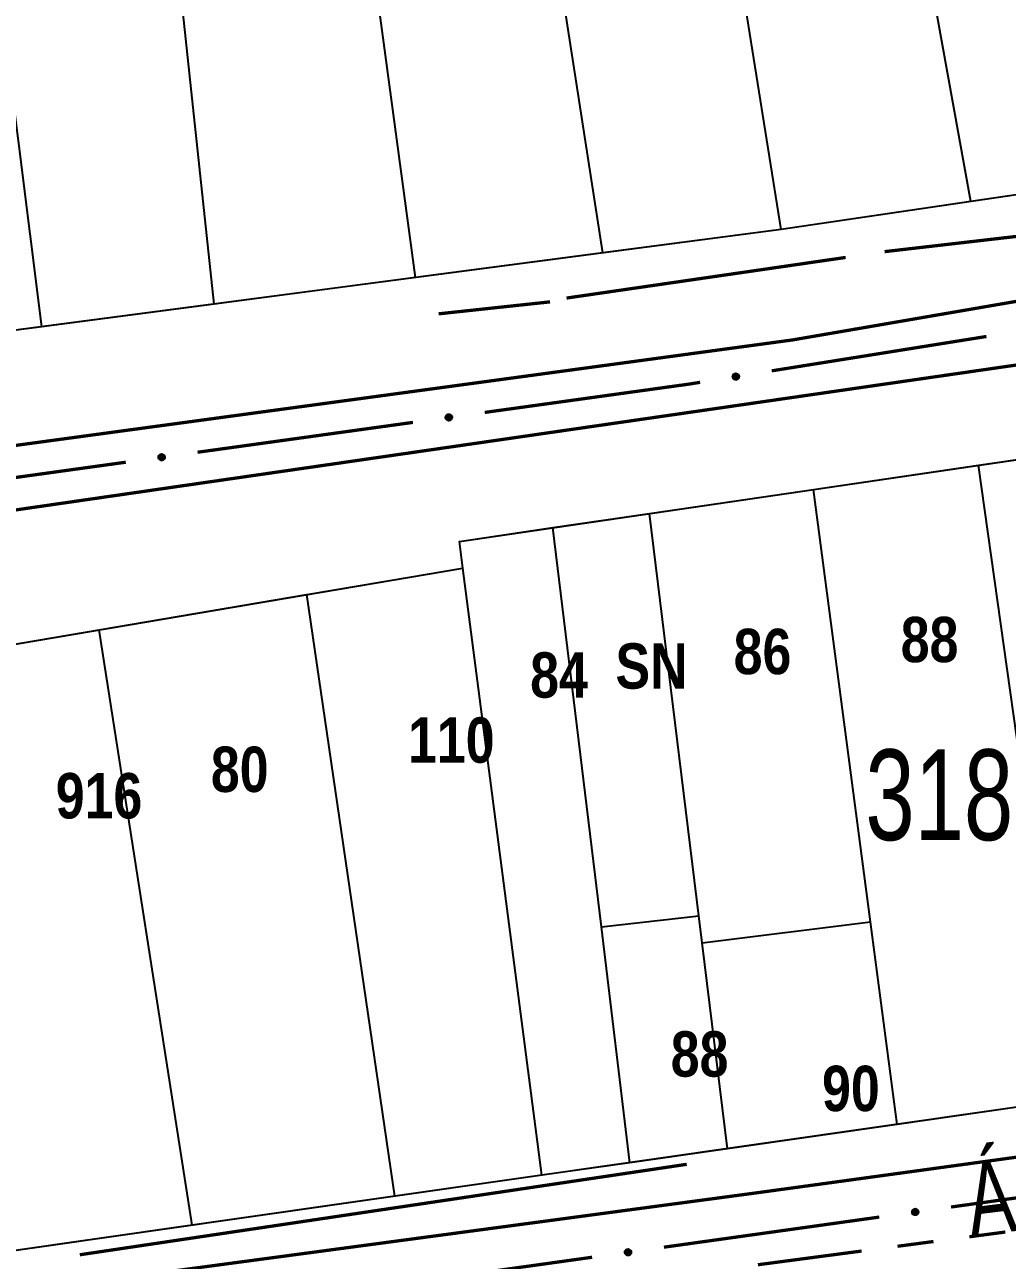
# Model space of a CAD drawing. Extents: x 203591 to 208218, y 4854879 to 4857795.
# Drawn here: x 204800.8 to 204855, y 4855881.5 to 4855949.7 of the extents above; entities that cross this region are included whole.
import ezdxf
from ezdxf.enums import TextEntityAlignment as Align

# ---------------------------------------------------------------- set-up
doc = ezdxf.new("R2010")
doc.units = 0
doc.header["$LTSCALE"] = 1.5
doc.header["$MEASUREMENT"] = 0
for name, pattern in [('PHANTOMX2', [5, 2.5, -0.5, 0.5, -0.5, 0.5, -0.5]), ('TRACO_05', [11, 7, -1, 0.5, -1, 0.5, -1]), ('TRACO_25', [8, 3, -1, 1, -1, 1, -1])]:
    doc.linetypes.add(name, pattern=pattern)
for name, color, linetype in [('CD-MALHA-LOTES', 40, 'CONTINUOUS'), ('CD_TXT_QUADRA', 7, 'CONTINUOUS'), ('HD-VALAS-DRENOS', 170, 'CONTINUOUS'), ('RU-QUADRAS', 210, 'CONTINUOUS'), ('SV-EIXO-RUA-N-PAV', 6, 'CONTINUOUS'), ('SV-RUA-NAO-PAV-S-GUIA-C-GUIA', 7, 'PHANTOMX2'), ('SV-TXT-RUA-N-PAV-S-GUIA-C-GUIA', 7, 'CONTINUOUS'), ('Th_NmrPorta', 7, 'CONTINUOUS')]:
    doc.layers.add(name, color=color, linetype=linetype)
doc.styles.add('ARIAL', font='ARIAL.TTF')
doc.styles.get("Standard").update_dxf_attribs({"font": 'swisscbo.ttf'})

msp = doc.modelspace()

# ---------------------------------------------------------------- linework, layer by layer
at = {"layer": 'CD-MALHA-LOTES', "linetype": 'Continuous', "flags": 128}
for points in [[(204852.98, 4855939.92), (204847.33, 4855971.26)], [(204842.53, 4855938.38), (204837.5, 4855969.81)], [(204832.69, 4855937.09), (204827.82, 4855968.38)], [(204822.35, 4855935.73), (204818.13, 4855966.95)], [(204811.24, 4855934.27), (204807.9, 4855965.44)], [(204801.72, 4855933.02), (204797.83, 4855963.96)], [(204862.26, 4855941.29), (204852.98, 4855939.92)], [(204852.98, 4855939.92), (204842.53, 4855938.38)], [(204842.53, 4855938.38), (204832.69, 4855937.09)], [(204832.69, 4855937.09), (204822.35, 4855935.73)], [(204822.35, 4855935.73), (204811.24, 4855934.27)], [(204811.24, 4855934.27), (204801.72, 4855933.02)], [(204801.72, 4855933.02), (204792.49, 4855931.81)], [(204853.42, 4855925.38), (204864.78, 4855927.04)], [(204844.31, 4855924.04), (204853.42, 4855925.38)], [(204858.34, 4855890.37), (204853.42, 4855925.38)], [(204835.26, 4855922.72), (204844.31, 4855924.04)], [(204847.45, 4855900.19), (204844.31, 4855924.04)], [(204829.93, 4855921.94), (204835.26, 4855922.72)], [(204837.98, 4855900.53), (204835.26, 4855922.72)], [(204824.77, 4855921.18), (204829.93, 4855921.94)], [(204832.6, 4855899.92), (204829.93, 4855921.94)], [(204824.96, 4855919.7), (204824.77, 4855921.18)], [(204816.34, 4855918.24), (204824.96, 4855919.7)], [(204829.31, 4855886.22), (204824.96, 4855919.7)], [(204804.88, 4855916.3), (204816.34, 4855918.24)], [(204821.2, 4855885.06), (204816.34, 4855918.24)], [(204794.71, 4855914.58), (204804.88, 4855916.3)], [(204810.02, 4855883.46), (204804.88, 4855916.3)], [(204832.6, 4855899.92), (204837.98, 4855900.53)], [(204838.17, 4855899.04), (204837.98, 4855900.53)], [(204834.18, 4855886.91), (204832.6, 4855899.92)], [(204838.17, 4855899.04), (204847.45, 4855900.19)], [(204848.92, 4855889.02), (204847.45, 4855900.19)], [(204839.56, 4855887.68), (204838.17, 4855899.04)], [(204858.34, 4855890.37), (204848.92, 4855889.02)], [(204848.92, 4855889.02), (204839.56, 4855887.68)], [(204839.56, 4855887.68), (204834.18, 4855886.91)], [(204834.18, 4855886.91), (204829.31, 4855886.22)], [(204829.31, 4855886.22), (204821.2, 4855885.06)], [(204821.2, 4855885.06), (204810.02, 4855883.46)], [(204810.02, 4855883.46), (204799.63, 4855881.97)]]:
    msp.add_lwpolyline(points, dxfattribs=at)
at = {"layer": 'HD-VALAS-DRENOS', "linetype": 'TRACO_05', "const_width": 0.18, "flags": 128}
for points in [[(204848.23, 4855937.16), (204856.81, 4855938.15)], [(204830.68, 4855934.6), (204846.08, 4855936.84)], [(204823.62, 4855933.73), (204829.77, 4855934.39)], [(204837.31, 4855886.82), (204803.82, 4855881.83)]]:
    msp.add_lwpolyline(points, dxfattribs=at)
at = {"layer": 'RU-QUADRAS', "color": 6, "linetype": 'Continuous'}
msp.add_lwpolyline([(204650.01, 4856029.37), (204688.4, 4856031.22), (204688.33, 4856032.71), (204773.85, 4856034.29), (204811.13, 4856035.93), (204812.98, 4856034.23), (204817.29, 4856034.54), (204818.82, 4856036.49), (204820.96, 4856036.82, -0.011408585), (204875.31, 4856040.7), (204879.12, 4856038.42), (204918.32, 4855949.55), (204842.53, 4855938.38), (204731.14, 4855923.75), (204746.25, 4855945.01), (204746.61, 4855948.01), (204723.59, 4855915.31), (204643.62, 4855905.6)], format="xyb", dxfattribs=at)
msp.add_lwpolyline([(204754.9, 4855910.33), (204794.27, 4855917.22), (204794.71, 4855914.58), (204824.96, 4855919.7), (204824.77, 4855921.18), (204922.79, 4855935.55), (204925.16, 4855920.16), (204926.9, 4855920.45), (204929.61, 4855900.58), (204759.59, 4855876.24)], close=True, dxfattribs=at)
at = {"layer": 'SV-EIXO-RUA-N-PAV', "const_width": 0.18, "flags": 128}
for points in [[(204841.999973, 4855930.584615), (204853.849172, 4855932.481053)], [(204826.165892, 4855928.291437), (204837.061718, 4855929.801725)], [(204837.061718, 4855929.801725), (204837.41, 4855929.85)], [(204837.41, 4855929.85), (204838.05024, 4855929.952469)], [(204810.317417, 4855926.094655), (204822.203773, 4855927.742242)], [(204794.468942, 4855923.897873), (204806.355298, 4855925.545459)], [(204863.780564, 4855886.125641), (204851.896234, 4855884.463503)], [(204847.93479, 4855883.909458), (204836.05046, 4855882.24732)], [(204832.089017, 4855881.693274), (204820.204687, 4855880.031136)]]:
    msp.add_lwpolyline(points, dxfattribs=at)
at = {"layer": 'SV-EIXO-RUA-N-PAV', "flags": 128}
for points in [[(204839.865835, 4855930.354532), (204839.893954, 4855930.394549), (204839.926304, 4855930.423192), (204839.960162, 4855930.439315), (204839.993796, 4855930.445761), (204840.028948, 4855930.448481), (204840.064993, 4855930.443403), (204840.103751, 4855930.428907), (204840.144091, 4855930.400981), (204840.171255, 4855930.365913), (204840.188838, 4855930.333565), (204840.197579, 4855930.298881), (204840.199649, 4855930.264688), (204840.193136, 4855930.227421), (204840.178062, 4855930.188286), (204840.149, 4855930.148402), (204840.117092, 4855930.12054), (204840.083934, 4855930.105804), (204840.049009, 4855930.097237), (204840.013088, 4855930.094891), (204839.977734, 4855930.100079), (204839.938359, 4855930.115328), (204839.899374, 4855930.144534), (204839.871221, 4855930.176041), (204839.856024, 4855930.208983), (204839.848364, 4855930.243557), (204839.845207, 4855930.278781), (204839.848803, 4855930.315227), (204839.865835, 4855930.354532)], [(204824.027399, 4855928.10615), (204824.056351, 4855928.145569), (204824.089294, 4855928.173526), (204824.123482, 4855928.188936), (204824.157244, 4855928.194676), (204824.192445, 4855928.196658), (204824.228376, 4855928.190826), (204824.266822, 4855928.17552), (204824.306568, 4855928.146754), (204824.33299, 4855928.111125), (204824.349891, 4855928.078415), (204824.357903, 4855928.043555), (204824.359255, 4855928.009327), (204824.351963, 4855927.972204), (204824.336071, 4855927.933395), (204824.306179, 4855927.894129), (204824.273694, 4855927.866941), (204824.240235, 4855927.852904), (204824.205138, 4855927.845071), (204824.169176, 4855927.843478), (204824.133938, 4855927.849407), (204824.094892, 4855927.865478), (204824.056527, 4855927.895495), (204824.029041, 4855927.927585), (204824.014538, 4855927.960838), (204824.007604, 4855927.995565), (204824.005187, 4855928.030847), (204824.009546, 4855928.06721), (204824.027399, 4855928.10615)], [(204808.178924, 4855925.909368), (204808.207876, 4855925.948786), (204808.240819, 4855925.976744), (204808.275008, 4855925.992154), (204808.308769, 4855925.997894), (204808.34397, 4855925.999876), (204808.379901, 4855925.994044), (204808.418347, 4855925.978738), (204808.458093, 4855925.949972), (204808.484515, 4855925.914343), (204808.501416, 4855925.881633), (204808.509428, 4855925.846773), (204808.510781, 4855925.812545), (204808.503488, 4855925.775422), (204808.487596, 4855925.736612), (204808.457704, 4855925.697346), (204808.42522, 4855925.670159), (204808.39176, 4855925.656122), (204808.356663, 4855925.648289), (204808.320701, 4855925.646696), (204808.285464, 4855925.652624), (204808.246417, 4855925.668696), (204808.208053, 4855925.698712), (204808.180566, 4855925.730803), (204808.166063, 4855925.764056), (204808.15913, 4855925.798783), (204808.156713, 4855925.834065), (204808.161071, 4855925.870428), (204808.178924, 4855925.909368)], [(204850.073055, 4855884.097362), (204850.044151, 4855884.057909), (204850.011242, 4855884.029911), (204849.977073, 4855884.014459), (204849.943318, 4855884.008678), (204849.908119, 4855884.006653), (204849.872181, 4855884.012441), (204849.833717, 4855884.0277), (204849.793936, 4855884.056417), (204849.76747, 4855884.092014), (204849.750529, 4855884.124703), (204849.742474, 4855884.159553), (204849.74108, 4855884.19378), (204849.748327, 4855884.230911), (204849.764171, 4855884.26974), (204849.794015, 4855884.309043), (204849.826467, 4855884.33627), (204849.859909, 4855884.350348), (204849.894996, 4855884.358224), (204849.930956, 4855884.35986), (204849.966201, 4855884.353976), (204850.005267, 4855884.337952), (204850.043668, 4855884.307982), (204850.071194, 4855884.275926), (204850.085738, 4855884.24269), (204850.092714, 4855884.207972), (204850.095174, 4855884.172692), (204850.09086, 4855884.136324), (204850.073055, 4855884.097362)], [(204834.227282, 4855881.881179), (204834.198378, 4855881.841725), (204834.165469, 4855881.813727), (204834.1313, 4855881.798275), (204834.097545, 4855881.792494), (204834.062346, 4855881.790469), (204834.026408, 4855881.796257), (204833.987944, 4855881.811516), (204833.948163, 4855881.840233), (204833.921697, 4855881.87583), (204833.904756, 4855881.908519), (204833.896701, 4855881.943369), (204833.895307, 4855881.977596), (204833.902554, 4855882.014728), (204833.918398, 4855882.053557), (204833.948242, 4855882.092859), (204833.980693, 4855882.120086), (204834.014136, 4855882.134164), (204834.049223, 4855882.14204), (204834.085183, 4855882.143677), (204834.120428, 4855882.137792), (204834.159494, 4855882.121769), (204834.197895, 4855882.091799), (204834.225421, 4855882.059742), (204834.239964, 4855882.026506), (204834.246941, 4855881.991788), (204834.249401, 4855881.956509), (204834.245087, 4855881.920141), (204834.227282, 4855881.881179)]]:
    msp.add_lwpolyline(points, close=True, dxfattribs=at)
for points in [[(204839.845207, 4855930.278781), (204840.171255, 4855930.365913)], [(204839.848364, 4855930.243557), (204840.188838, 4855930.333565)], [(204839.848803, 4855930.315227), (204840.144091, 4855930.400981)], [(204839.850352, 4855930.262849), (204840.174852, 4855930.350714)], [(204839.851698, 4855930.297612), (204840.153077, 4855930.383158)], [(204839.854827, 4855930.226254), (204840.191885, 4855930.313365)], [(204839.856024, 4855930.208983), (204840.197579, 4855930.298881)], [(204839.858433, 4855930.333237), (204840.120738, 4855930.412529)], [(204839.865835, 4855930.354532), (204840.103751, 4855930.428907)], [(204839.867171, 4855930.192301), (204840.195713, 4855930.280812)], [(204839.871221, 4855930.176041), (204840.199649, 4855930.264688)], [(204839.882037, 4855930.375707), (204840.077136, 4855930.43457)], [(204839.887599, 4855930.159641), (204840.191888, 4855930.244271)], [(204839.893954, 4855930.394549), (204840.064993, 4855930.443403)], [(204839.899374, 4855930.144534), (204840.193136, 4855930.227421)], [(204839.912325, 4855930.410956), (204840.038385, 4855930.443569)], [(204839.922416, 4855930.132048), (204840.182674, 4855930.206867)], [(204839.926304, 4855930.423192), (204840.028948, 4855930.448481)], [(204839.938359, 4855930.115328), (204840.178062, 4855930.188286)], [(204839.963108, 4855930.110923), (204840.155944, 4855930.16666)], [(204839.977734, 4855930.100079), (204840.149, 4855930.148402)], [(204839.999596, 4855930.098798), (204840.126788, 4855930.132974)], [(204840.013088, 4855930.094891), (204840.117092, 4855930.12054)], [(204824.009546, 4855928.06721), (204824.306568, 4855928.146754)], [(204824.019552, 4855928.085014), (204824.283462, 4855928.15879)], [(204824.027399, 4855928.10615), (204824.266822, 4855928.17552)], [(204824.044041, 4855928.126981), (204824.240331, 4855928.18174)], [(204824.056351, 4855928.145569), (204824.228376, 4855928.190826)], [(204824.075061, 4855928.161587), (204824.201777, 4855928.191549)], [(204824.089294, 4855928.173526), (204824.192445, 4855928.196658)], [(204824.005187, 4855928.030847), (204824.33299, 4855928.111125)], [(204824.007604, 4855927.995565), (204824.349891, 4855928.078415)], [(204824.009997, 4855928.014812), (204824.336268, 4855928.095853)], [(204824.012071, 4855928.049538), (204824.315178, 4855928.128747)], [(204824.013704, 4855927.978131), (204824.352514, 4855928.058156)], [(204824.014538, 4855927.960838), (204824.357903, 4855928.043555)], [(204824.025333, 4855927.943926), (204824.355659, 4855928.02553)], [(204824.029041, 4855927.927585), (204824.359255, 4855928.009327)], [(204824.045071, 4855927.910845), (204824.351068, 4855927.989077)], [(204824.056527, 4855927.895495), (204824.351963, 4855927.972204)], [(204824.079303, 4855927.882529), (204824.341072, 4855927.951874)], [(204824.094892, 4855927.865478), (204824.336071, 4855927.933395)], [(204824.119543, 4855927.860555), (204824.313504, 4855927.912237)], [(204824.133938, 4855927.849407), (204824.306179, 4855927.894129)], [(204824.155769, 4855927.847668), (204824.283649, 4855927.879169)], [(204824.169176, 4855927.843478), (204824.273694, 4855927.866941)], [(204808.156713, 4855925.834065), (204808.484515, 4855925.914343)], [(204808.15913, 4855925.798783), (204808.501416, 4855925.881633)], [(204808.161071, 4855925.870428), (204808.458093, 4855925.949972)], [(204808.161522, 4855925.818029), (204808.487793, 4855925.899071)], [(204808.163597, 4855925.852756), (204808.466703, 4855925.931965)], [(204808.165229, 4855925.781349), (204808.504039, 4855925.861374)], [(204808.166063, 4855925.764056), (204808.509428, 4855925.846773)], [(204808.171077, 4855925.888232), (204808.434987, 4855925.962008)], [(204808.176858, 4855925.747144), (204808.507184, 4855925.828748)], [(204808.178924, 4855925.909368), (204808.418347, 4855925.978738)], [(204808.180566, 4855925.730803), (204808.510781, 4855925.812545)], [(204808.195567, 4855925.930199), (204808.391857, 4855925.984958)], [(204808.196597, 4855925.714063), (204808.502594, 4855925.792295)], [(204808.207876, 4855925.948786), (204808.379901, 4855925.994044)], [(204808.208053, 4855925.698712), (204808.503488, 4855925.775422)], [(204808.226587, 4855925.964805), (204808.353303, 4855925.994767)], [(204808.230828, 4855925.685747), (204808.492597, 4855925.755092)], [(204808.240819, 4855925.976744), (204808.34397, 4855925.999876)], [(204808.246417, 4855925.668696), (204808.487596, 4855925.736612)], [(204808.271068, 4855925.663773), (204808.46503, 4855925.715454)], [(204808.285464, 4855925.652624), (204808.457704, 4855925.697346)], [(204808.307294, 4855925.650886), (204808.435174, 4855925.682387)], [(204808.320701, 4855925.646696), (204808.42522, 4855925.670159)], [(204850.071194, 4855884.275926), (204849.74108, 4855884.19378)], [(204850.085738, 4855884.24269), (204849.742474, 4855884.159553)], [(204850.074922, 4855884.259589), (204849.744697, 4855884.177581)], [(204850.086593, 4855884.225398), (204849.747881, 4855884.144959)], [(204850.043668, 4855884.307982), (204849.748327, 4855884.230911)], [(204850.055143, 4855884.292646), (204849.749242, 4855884.214039)], [(204850.092714, 4855884.207972), (204849.750529, 4855884.124703)], [(204850.020877, 4855884.32092), (204849.759193, 4855884.251254)], [(204850.005267, 4855884.337952), (204849.764171, 4855884.26974)], [(204850.090345, 4855884.188722), (204849.764173, 4855884.107281)], [(204850.095174, 4855884.172692), (204849.76747, 4855884.092014)], [(204850.088313, 4855884.153993), (204849.785304, 4855884.074414)], [(204849.98061, 4855884.342845), (204849.786712, 4855884.290926)], [(204850.09086, 4855884.136324), (204849.793936, 4855884.056417)], [(204849.966201, 4855884.353976), (204849.794015, 4855884.309043)], [(204849.944369, 4855884.355687), (204849.816527, 4855884.32403)], [(204850.080876, 4855884.118508), (204849.817056, 4855884.04441)], [(204849.930956, 4855884.35986), (204849.826467, 4855884.33627)], [(204850.073055, 4855884.097362), (204849.833717, 4855884.0277)], [(204850.056438, 4855884.076511), (204849.860215, 4855884.021512)], [(204850.044151, 4855884.057909), (204849.872181, 4855884.012441)], [(204850.02546, 4855884.041867), (204849.898781, 4855884.01175)], [(204850.011242, 4855884.029911), (204849.908119, 4855884.006653)], [(204834.225421, 4855882.059742), (204833.895307, 4855881.977596)], [(204834.239964, 4855882.026506), (204833.896701, 4855881.943369)], [(204834.229149, 4855882.043405), (204833.898923, 4855881.961397)], [(204834.24082, 4855882.009215), (204833.902108, 4855881.928775)], [(204834.197895, 4855882.091799), (204833.902554, 4855882.014728)], [(204834.20937, 4855882.076462), (204833.903469, 4855881.997856)], [(204834.246941, 4855881.991788), (204833.904756, 4855881.908519)], [(204834.175104, 4855882.104737), (204833.91342, 4855882.035071)], [(204834.159494, 4855882.121769), (204833.918398, 4855882.053557)], [(204834.244571, 4855881.972539), (204833.9184, 4855881.891098)], [(204834.249401, 4855881.956509), (204833.921697, 4855881.87583)], [(204834.24254, 4855881.93781), (204833.93953, 4855881.85823)], [(204834.134837, 4855882.126661), (204833.940939, 4855882.074742)], [(204834.245087, 4855881.920141), (204833.948163, 4855881.840233)], [(204834.120428, 4855882.137792), (204833.948242, 4855882.092859)], [(204834.098595, 4855882.139504), (204833.970754, 4855882.107846)], [(204834.235102, 4855881.902324), (204833.971283, 4855881.828226)], [(204834.085183, 4855882.143677), (204833.980693, 4855882.120086)], [(204834.227282, 4855881.881179), (204833.987944, 4855881.811516)], [(204834.210664, 4855881.860328), (204834.014442, 4855881.805328)], [(204834.198378, 4855881.841725), (204834.026408, 4855881.796257)], [(204834.179687, 4855881.825684), (204834.053008, 4855881.795566)], [(204834.165469, 4855881.813727), (204834.062346, 4855881.790469)]]:
    msp.add_lwpolyline(points, dxfattribs=at)
at = {"layer": 'SV-RUA-NAO-PAV-S-GUIA-C-GUIA', "linetype": 'TRACO_25', "const_width": 0.18, "flags": 128}
for points in [[(204637.11, 4855898.04), (204640.5, 4855898.59), (204706.52, 4855908.87), (204745.48, 4855915.69), (204759.83, 4855920.36), (204770.19, 4855922.39), (204843.15, 4855932.29), (204880.36, 4855938.7), (204921.76, 4855945.39), (204902.38, 4855986.31), (204887.05, 4856023.02)], [(204930.43, 4855897.55), (204907.54, 4855894.35), (204841.27, 4855885.26), (204772.36, 4855876.03), (204759.66, 4855874.2), (204758.13, 4855878.9), (204753.14, 4855913.92), (204765.73, 4855916.86), (204799.78, 4855922.84), (204880.88, 4855934.58), (204912.08, 4855938.42), (204921.91, 4855940.47)]]:
    msp.add_lwpolyline(points, dxfattribs=at)
at = {"layer": 'SV-RUA-NAO-PAV-S-GUIA-C-GUIA', "const_width": 0.18, "flags": 128}
for points in [[(204852.90864, 4855882.822605), (204854.891389, 4855883.084726)], [(204848.943142, 4855882.298362), (204850.925891, 4855882.560483)], [(204841.24, 4855881.28), (204846.960394, 4855882.036241)]]:
    msp.add_lwpolyline(points, dxfattribs=at)

# ---------------------------------------------------------------- texts
at = {"layer": 'CD_TXT_QUADRA', "style": 'ARIAL', "width": 0.7}
msp.add_text('318825137', height=5, dxfattribs=at).set_placement((204847.17, 4855904.7))
at = {"layer": 'SV-TXT-RUA-N-PAV-S-GUIA-C-GUIA', "style": 'ARIAL', "width": 0.7}
msp.add_text('ÁGUAS', height=4, rotation=7, dxfattribs=at).set_placement((204853.02, 4855882.84))
at = {"layer": 'Th_NmrPorta', "color": 1}
for s, p in [('88', (204849.119773, 4855915.765743)), ('86', (204839.899773, 4855915.105743)), ('SN', (204833.379773, 4855914.305743)), ('84', (204828.670604, 4855913.808451)), ('110', (204821.930604, 4855910.218451)), ('80', (204811.050604, 4855908.608451)), ('916', (204802.490604, 4855907.148451)), ('88', (204836.427539, 4855892.905567)), ('90', (204844.777539, 4855891.005567))]:
    msp.add_text(s, height=2.5, dxfattribs=at).set_placement(p, align=Align.MIDDLE_LEFT)

doc.saveas('drawing.dxf')
